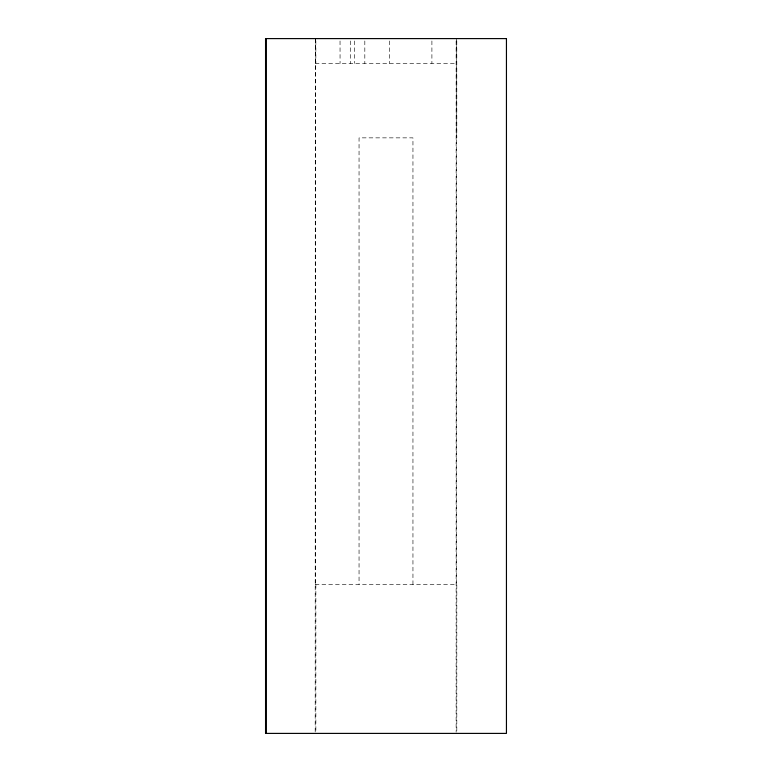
<?xml version="1.0" encoding="UTF-8"?>
<svg xmlns="http://www.w3.org/2000/svg" width="772" height="772" viewBox="0 0 772 772"><rect width="100%" height="100%" fill="white"/><g stroke="black" fill="none" stroke-linecap="round" stroke-linejoin="round"><path stroke-width="0.58" stroke-dasharray="3.86 2.9" d="M315.208 63.41L456.792 63.41M315.188 584.51L456.812 584.51L456.812 733.4M456.792 40.964L456.812 137.86M456.59 38.6L456.59 584.51M456.136 40.964L456.136 732.203M431.905 40.964L431.905 63.41M412.952 584.51L412.952 137.86L359.048 137.86L359.048 584.51M389.628 40.964L389.628 63.41M364.818 40.964L364.818 63.41M354.541 40.964L354.541 63.41M350.285 40.964L350.285 63.41M340.037 40.964L340.066 63.41M315.844 40.964L315.844 63.41M315.864 584.51L315.864 732.203M315.642 38.6L315.642 584.51M315.294 38.6L315.188 732.203"/><path stroke-width="1.16" d="M266.243 38.6L266.243 733.4M506.442 38.6L265.558 38.6L265.558 733.4L506.442 733.4L506.442 38.6"/></g></svg>
